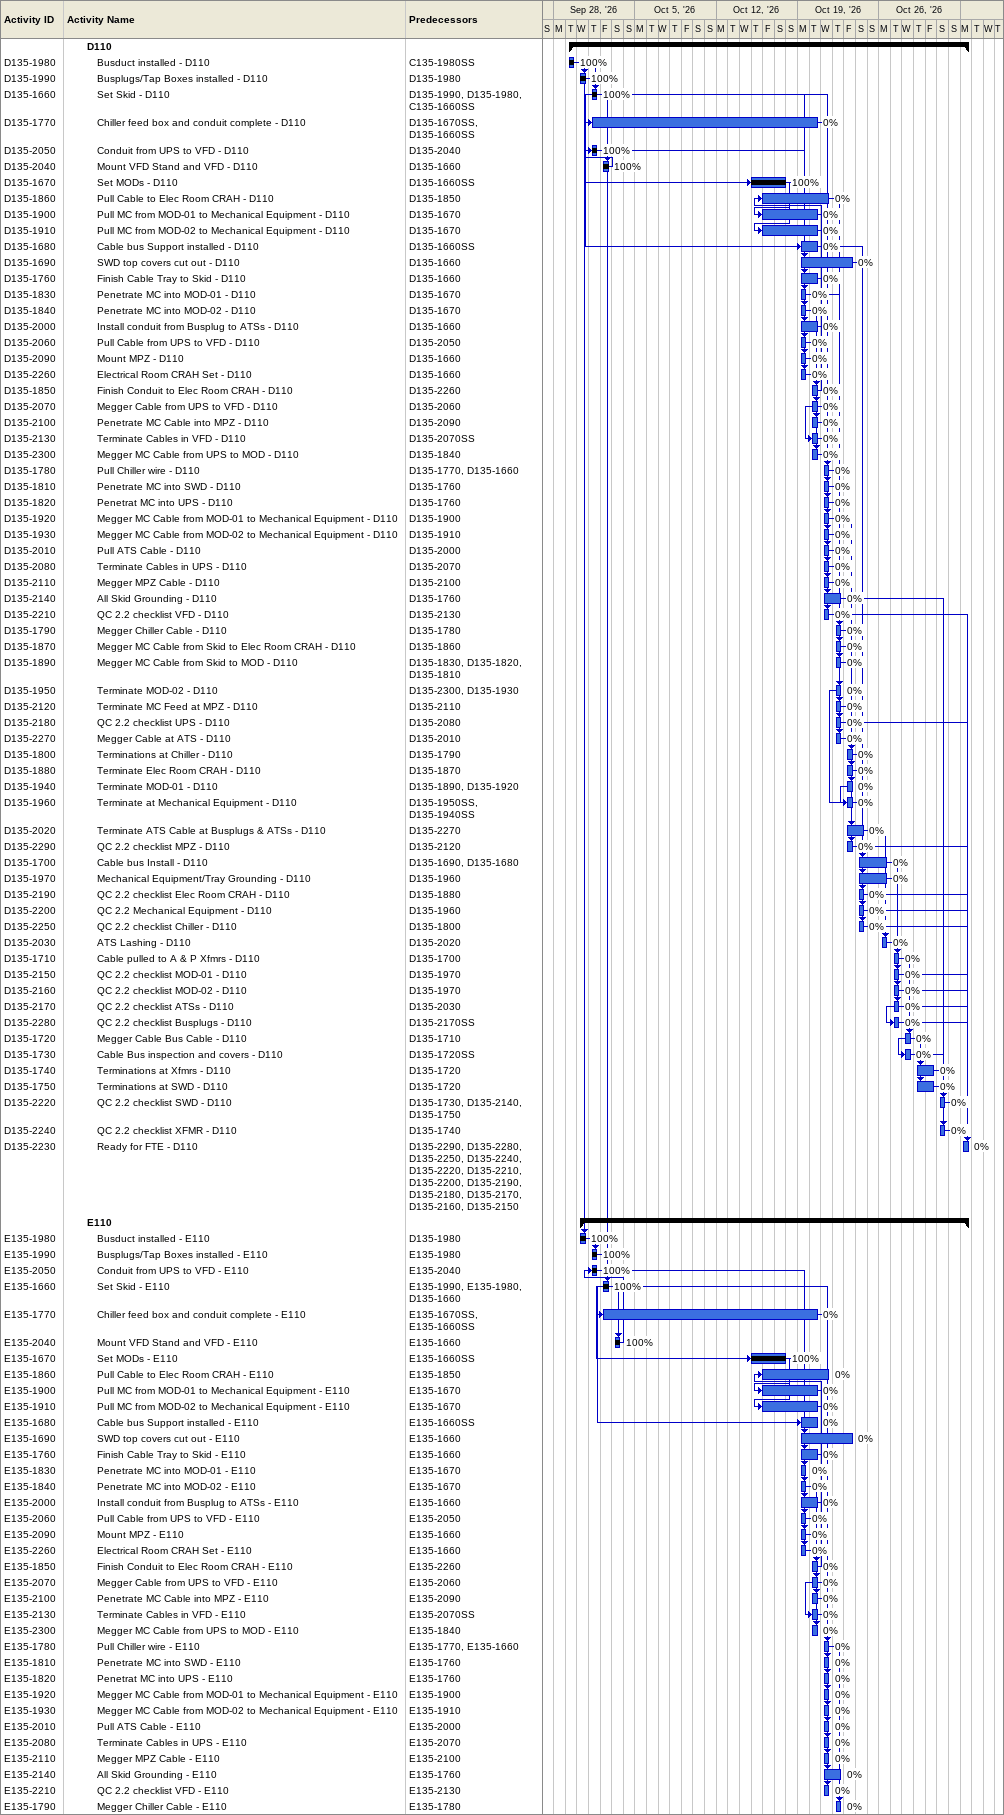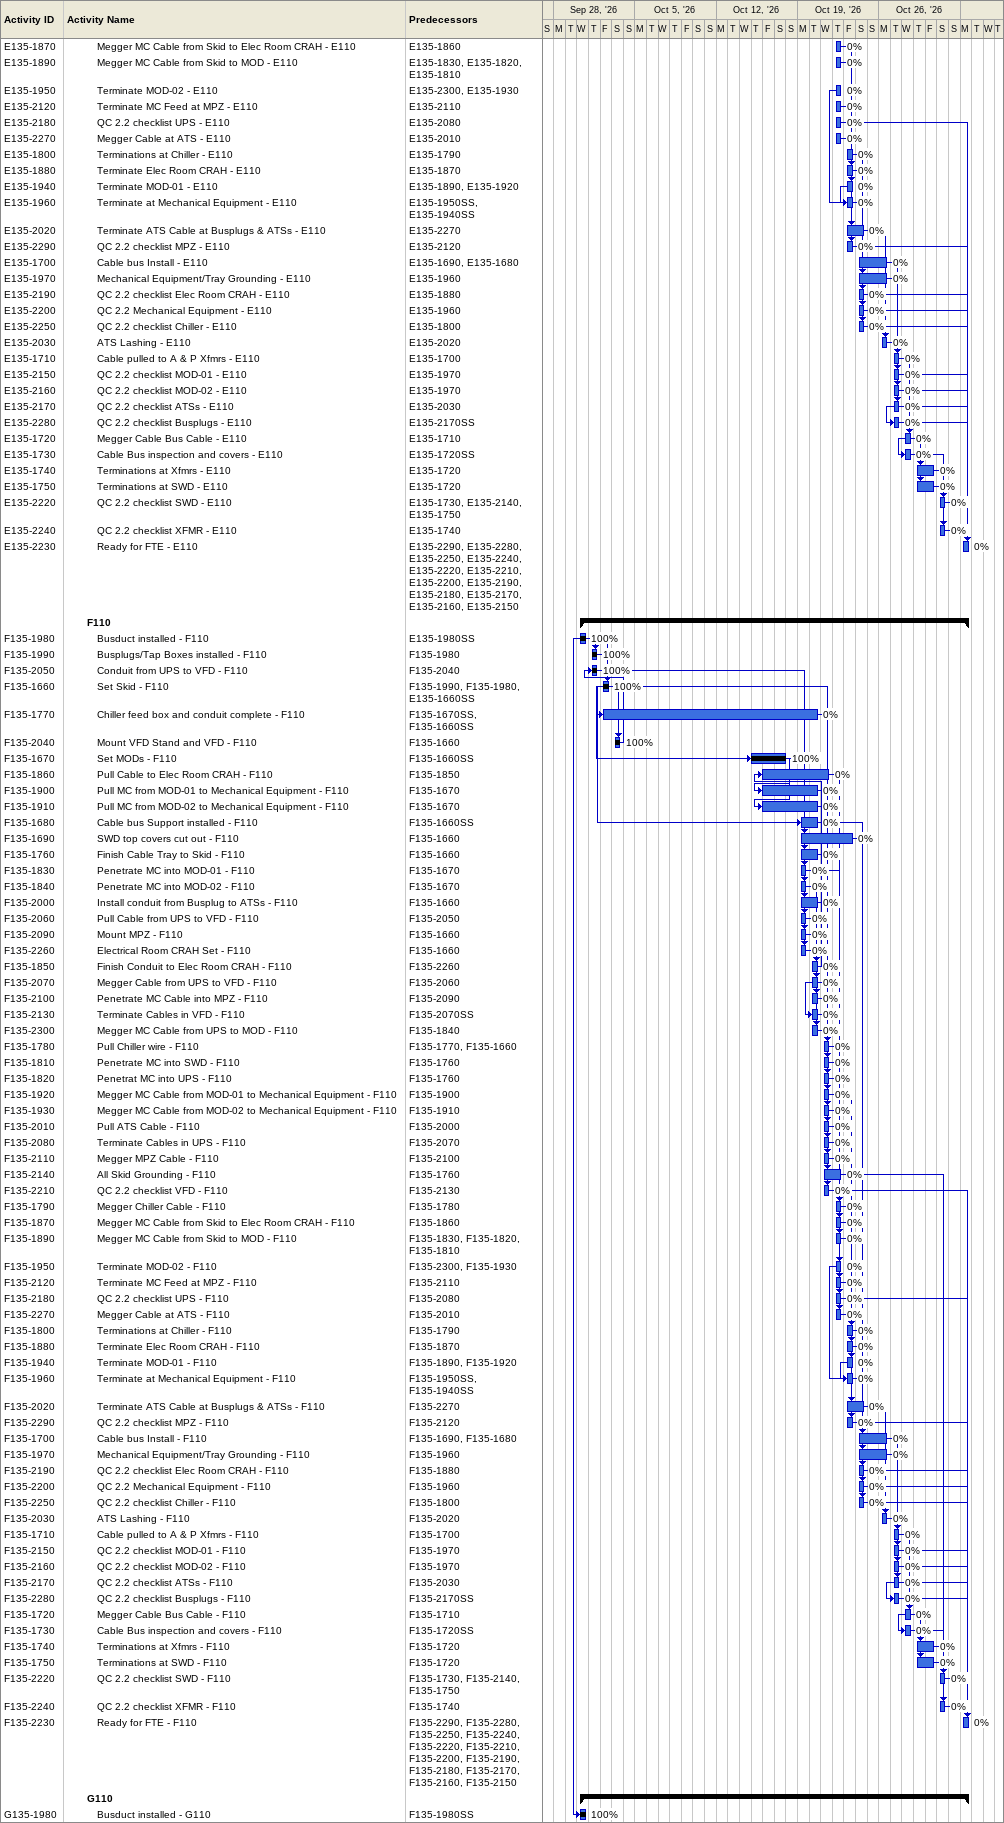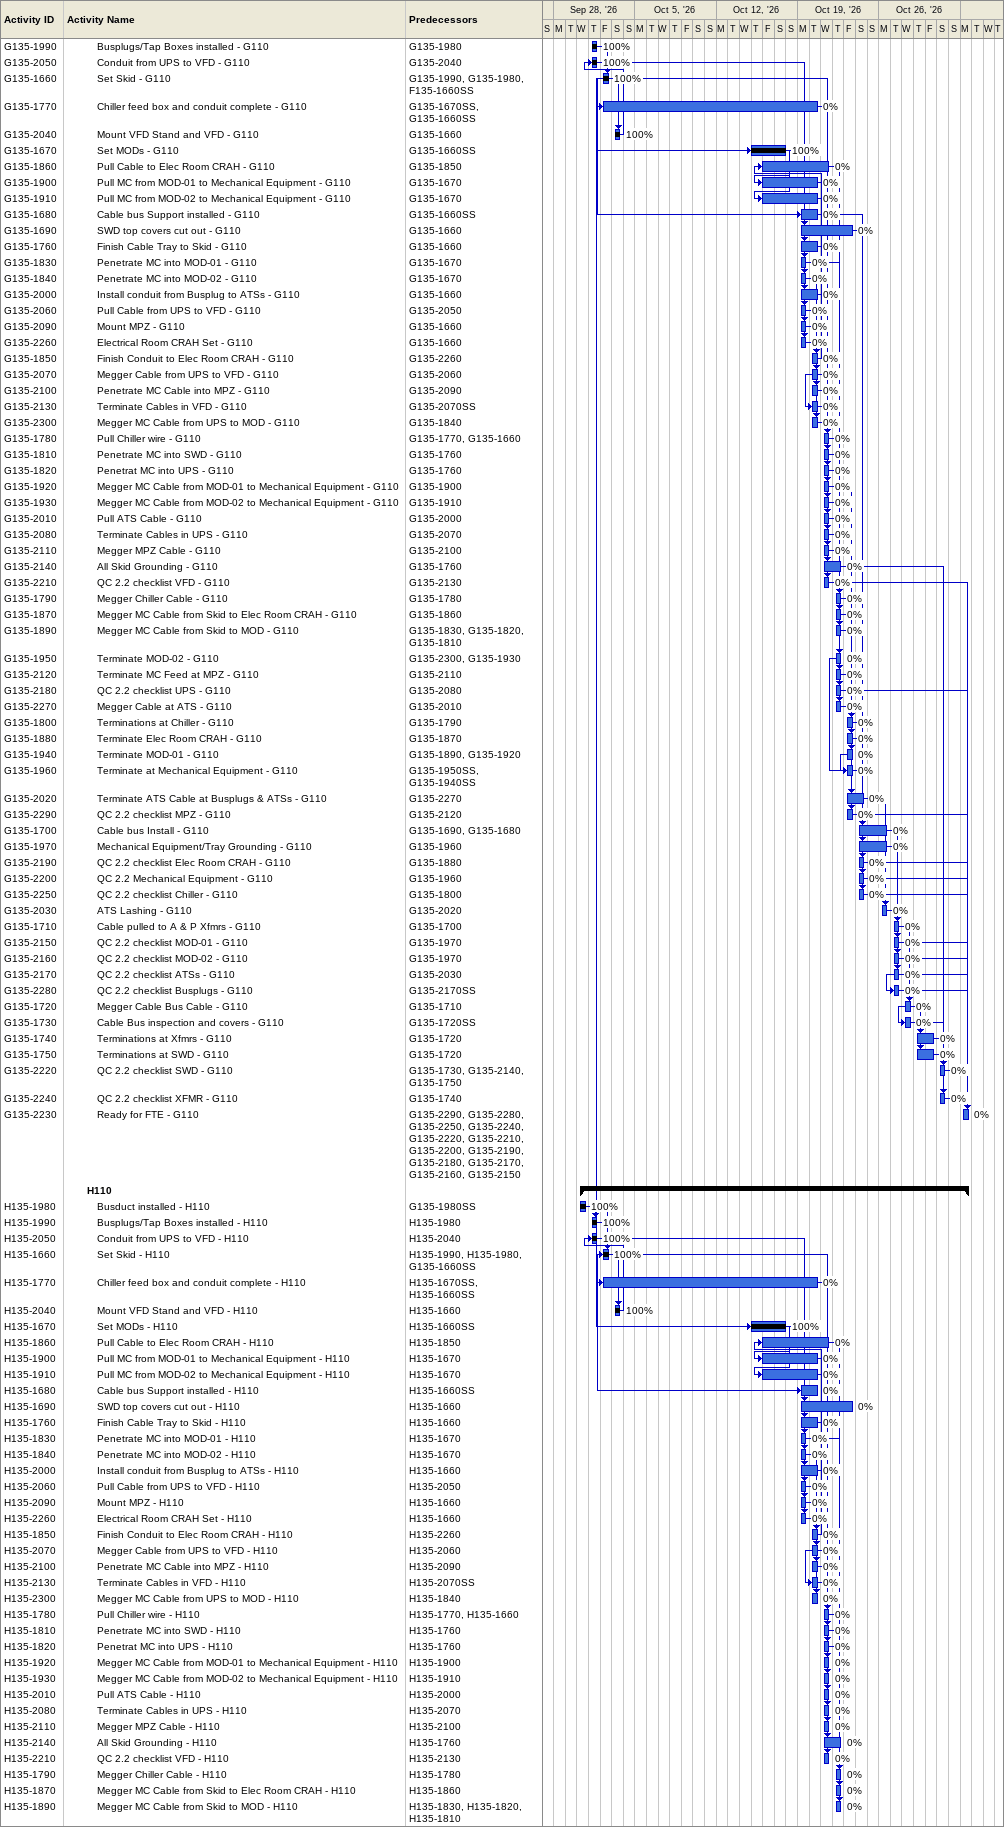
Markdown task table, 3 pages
| ID | Level | Task | Start | Finish | Predecessors | % complete |
|---|---|---|---|---|---|---|
|  | 3 | **D110** | 2026-09-29 | 2026-11-02 |  |  |
| D135-1980 | 4 | Busduct installed - D110 | 2026-09-29 | 2026-09-29 | C135-1980SS | 100 |
| D135-1990 | 4 | Busplugs/Tap Boxes installed - D110 | 2026-09-30 | 2026-09-30 | D135-1980 | 100 |
| D135-1660 | 4 | Set Skid - D110 | 2026-10-01 | 2026-10-01 | D135-1990, D135-1980, C135-1660SS | 100 |
| D135-1770 | 4 | Chiller feed box and conduit complete - D110 | 2026-10-01 | 2026-10-20 | D135-1670SS, D135-1660SS | 0 |
| D135-2050 | 4 | Conduit from UPS to VFD - D110 | 2026-10-01 | 2026-10-01 | D135-2040 | 100 |
| D135-2040 | 4 | Mount VFD Stand and VFD - D110 | 2026-10-02 | 2026-10-02 | D135-1660 | 100 |
| D135-1670 | 4 | Set MODs - D110 | 2026-10-15 | 2026-10-18 | D135-1660SS | 100 |
| D135-1860 | 4 | Pull Cable to Elec Room CRAH - D110 | 2026-10-16 | 2026-10-21 | D135-1850 | 0 |
| D135-1900 | 4 | Pull MC from MOD-01 to Mechanical Equipment - D110 | 2026-10-16 | 2026-10-20 | D135-1670 | 0 |
| D135-1910 | 4 | Pull MC from MOD-02 to Mechanical Equipment - D110 | 2026-10-16 | 2026-10-20 | D135-1670 | 0 |
| D135-1680 | 4 | Cable bus Support installed - D110 | 2026-10-19 | 2026-10-20 | D135-1660SS | 0 |
| D135-1690 | 4 | SWD top covers cut out - D110 | 2026-10-19 | 2026-10-23 | D135-1660 | 0 |
| D135-1760 | 4 | Finish Cable Tray to Skid - D110 | 2026-10-19 | 2026-10-20 | D135-1660 | 0 |
| D135-1830 | 4 | Penetrate MC into MOD-01 - D110 | 2026-10-19 | 2026-10-19 | D135-1670 | 0 |
| D135-1840 | 4 | Penetrate MC into MOD-02 - D110 | 2026-10-19 | 2026-10-19 | D135-1670 | 0 |
| D135-2000 | 4 | Install conduit from Busplug to ATSs - D110 | 2026-10-19 | 2026-10-20 | D135-1660 | 0 |
| D135-2060 | 4 | Pull Cable from UPS to VFD - D110 | 2026-10-19 | 2026-10-19 | D135-2050 | 0 |
| D135-2090 | 4 | Mount MPZ - D110 | 2026-10-19 | 2026-10-19 | D135-1660 | 0 |
| D135-2260 | 4 | Electrical Room CRAH Set - D110 | 2026-10-19 | 2026-10-19 | D135-1660 | 0 |
| D135-1850 | 4 | Finish Conduit to Elec Room CRAH - D110 | 2026-10-20 | 2026-10-20 | D135-2260 | 0 |
| D135-2070 | 4 | Megger Cable from UPS to VFD - D110 | 2026-10-20 | 2026-10-20 | D135-2060 | 0 |
| D135-2100 | 4 | Penetrate MC Cable into MPZ - D110 | 2026-10-20 | 2026-10-20 | D135-2090 | 0 |
| D135-2130 | 4 | Terminate Cables in VFD - D110 | 2026-10-20 | 2026-10-20 | D135-2070SS | 0 |
| D135-2300 | 4 | Megger MC Cable from UPS to MOD - D110 | 2026-10-20 | 2026-10-20 | D135-1840 | 0 |
| D135-1780 | 4 | Pull Chiller wire - D110 | 2026-10-21 | 2026-10-21 | D135-1770, D135-1660 | 0 |
| D135-1810 | 4 | Penetrate MC into SWD - D110 | 2026-10-21 | 2026-10-21 | D135-1760 | 0 |
| D135-1820 | 4 | Penetrat MC into UPS - D110 | 2026-10-21 | 2026-10-21 | D135-1760 | 0 |
| D135-1920 | 4 | Megger MC Cable from MOD-01 to Mechanical Equipment - D110 | 2026-10-21 | 2026-10-21 | D135-1900 | 0 |
| D135-1930 | 4 | Megger MC Cable from MOD-02 to Mechanical Equipment - D110 | 2026-10-21 | 2026-10-21 | D135-1910 | 0 |
| D135-2010 | 4 | Pull ATS Cable - D110 | 2026-10-21 | 2026-10-21 | D135-2000 | 0 |
| D135-2080 | 4 | Terminate Cables in UPS - D110 | 2026-10-21 | 2026-10-21 | D135-2070 | 0 |
| D135-2110 | 4 | Megger MPZ Cable - D110 | 2026-10-21 | 2026-10-21 | D135-2100 | 0 |
| D135-2140 | 4 | All Skid Grounding - D110 | 2026-10-21 | 2026-10-22 | D135-1760 | 0 |
| D135-2210 | 4 | QC 2.2 checklist VFD - D110 | 2026-10-21 | 2026-10-21 | D135-2130 | 0 |
| D135-1790 | 4 | Megger Chiller Cable - D110 | 2026-10-22 | 2026-10-22 | D135-1780 | 0 |
| D135-1870 | 4 | Megger MC Cable from Skid to Elec Room CRAH - D110 | 2026-10-22 | 2026-10-22 | D135-1860 | 0 |
| D135-1890 | 4 | Megger MC Cable from Skid to MOD - D110 | 2026-10-22 | 2026-10-22 | D135-1830, D135-1820, D135-1810 | 0 |
| D135-1950 | 4 | Terminate MOD-02 - D110 | 2026-10-22 | 2026-10-22 | D135-2300, D135-1930 | 0 |
| D135-2120 | 4 | Terminate MC Feed at MPZ - D110 | 2026-10-22 | 2026-10-22 | D135-2110 | 0 |
| D135-2180 | 4 | QC 2.2 checklist UPS - D110 | 2026-10-22 | 2026-10-22 | D135-2080 | 0 |
| D135-2270 | 4 | Megger Cable at ATS - D110 | 2026-10-22 | 2026-10-22 | D135-2010 | 0 |
| D135-1800 | 4 | Terminations at Chiller - D110 | 2026-10-23 | 2026-10-23 | D135-1790 | 0 |
| D135-1880 | 4 | Terminate Elec Room CRAH - D110 | 2026-10-23 | 2026-10-23 | D135-1870 | 0 |
| D135-1940 | 4 | Terminate MOD-01 - D110 | 2026-10-23 | 2026-10-23 | D135-1890, D135-1920 | 0 |
| D135-1960 | 4 | Terminate at Mechanical Equipment - D110 | 2026-10-23 | 2026-10-23 | D135-1950SS, D135-1940SS | 0 |
| D135-2020 | 4 | Terminate ATS Cable at Busplugs & ATSs - D110 | 2026-10-23 | 2026-10-24 | D135-2270 | 0 |
| D135-2290 | 4 | QC 2.2 checklist MPZ - D110 | 2026-10-23 | 2026-10-23 | D135-2120 | 0 |
| D135-1700 | 4 | Cable bus Install - D110 | 2026-10-24 | 2026-10-26 | D135-1690, D135-1680 | 0 |
| D135-1970 | 4 | Mechanical Equipment/Tray Grounding - D110 | 2026-10-24 | 2026-10-26 | D135-1960 | 0 |
| D135-2190 | 4 | QC 2.2 checklist Elec Room CRAH - D110 | 2026-10-24 | 2026-10-24 | D135-1880 | 0 |
| D135-2200 | 4 | QC 2.2 Mechanical Equipment - D110 | 2026-10-24 | 2026-10-24 | D135-1960 | 0 |
| D135-2250 | 4 | QC 2.2 checklist Chiller - D110 | 2026-10-24 | 2026-10-24 | D135-1800 | 0 |
| D135-2030 | 4 | ATS Lashing - D110 | 2026-10-26 | 2026-10-26 | D135-2020 | 0 |
| D135-1710 | 4 | Cable pulled to A & P Xfmrs - D110 | 2026-10-27 | 2026-10-27 | D135-1700 | 0 |
| D135-2150 | 4 | QC 2.2 checklist MOD-01 - D110 | 2026-10-27 | 2026-10-27 | D135-1970 | 0 |
| D135-2160 | 4 | QC 2.2 checklist MOD-02 - D110 | 2026-10-27 | 2026-10-27 | D135-1970 | 0 |
| D135-2170 | 4 | QC 2.2 checklist ATSs - D110 | 2026-10-27 | 2026-10-27 | D135-2030 | 0 |
| D135-2280 | 4 | QC 2.2 checklist Busplugs - D110 | 2026-10-27 | 2026-10-27 | D135-2170SS | 0 |
| D135-1720 | 4 | Megger Cable Bus Cable - D110 | 2026-10-28 | 2026-10-28 | D135-1710 | 0 |
| D135-1730 | 4 | Cable Bus inspection and covers - D110 | 2026-10-28 | 2026-10-28 | D135-1720SS | 0 |
| D135-1740 | 4 | Terminations at Xfmrs - D110 | 2026-10-29 | 2026-10-30 | D135-1720 | 0 |
| D135-1750 | 4 | Terminations at SWD - D110 | 2026-10-29 | 2026-10-30 | D135-1720 | 0 |
| D135-2220 | 4 | QC 2.2 checklist SWD - D110 | 2026-10-31 | 2026-10-31 | D135-1730, D135-2140, D135-1750 | 0 |
| D135-2240 | 4 | QC 2.2 checklist XFMR - D110 | 2026-10-31 | 2026-10-31 | D135-1740 | 0 |
| D135-2230 | 4 | Ready for FTE - D110 | 2026-11-02 | 2026-11-02 | D135-2290, D135-2280, D135-2250, D135-2240, D135-2220, D135-2210, D135-2200, D135-2190, D135-2180, D135-2170, D135-2160, D135-2150 | 0 |
|  | 3 | **E110** | 2026-09-30 | 2026-11-02 |  |  |
| E135-1980 | 4 | Busduct installed - E110 | 2026-09-30 | 2026-09-30 | D135-1980 | 100 |
| E135-1990 | 4 | Busplugs/Tap Boxes installed - E110 | 2026-10-01 | 2026-10-01 | E135-1980 | 100 |
| E135-2050 | 4 | Conduit from UPS to VFD - E110 | 2026-10-01 | 2026-10-01 | E135-2040 | 100 |
| E135-1660 | 4 | Set Skid - E110 | 2026-10-02 | 2026-10-02 | E135-1990, E135-1980, D135-1660 | 100 |
| E135-1770 | 4 | Chiller feed box and conduit complete - E110 | 2026-10-02 | 2026-10-20 | E135-1670SS, E135-1660SS | 0 |
| E135-2040 | 4 | Mount VFD Stand and VFD - E110 | 2026-10-03 | 2026-10-03 | E135-1660 | 100 |
| E135-1670 | 4 | Set MODs - E110 | 2026-10-15 | 2026-10-18 | E135-1660SS | 100 |
| E135-1860 | 4 | Pull Cable to Elec Room CRAH - E110 | 2026-10-16 | 2026-10-21 | E135-1850 | 0 |
| E135-1900 | 4 | Pull MC from MOD-01 to Mechanical Equipment - E110 | 2026-10-16 | 2026-10-20 | E135-1670 | 0 |
| E135-1910 | 4 | Pull MC from MOD-02 to Mechanical Equipment - E110 | 2026-10-16 | 2026-10-20 | E135-1670 | 0 |
| E135-1680 | 4 | Cable bus Support installed - E110 | 2026-10-19 | 2026-10-20 | E135-1660SS | 0 |
| E135-1690 | 4 | SWD top covers cut out - E110 | 2026-10-19 | 2026-10-23 | E135-1660 | 0 |
| E135-1760 | 4 | Finish Cable Tray to Skid - E110 | 2026-10-19 | 2026-10-20 | E135-1660 | 0 |
| E135-1830 | 4 | Penetrate MC into MOD-01 - E110 | 2026-10-19 | 2026-10-19 | E135-1670 | 0 |
| E135-1840 | 4 | Penetrate MC into MOD-02 - E110 | 2026-10-19 | 2026-10-19 | E135-1670 | 0 |
| E135-2000 | 4 | Install conduit from Busplug to ATSs - E110 | 2026-10-19 | 2026-10-20 | E135-1660 | 0 |
| E135-2060 | 4 | Pull Cable from UPS to VFD - E110 | 2026-10-19 | 2026-10-19 | E135-2050 | 0 |
| E135-2090 | 4 | Mount MPZ - E110 | 2026-10-19 | 2026-10-19 | E135-1660 | 0 |
| E135-2260 | 4 | Electrical Room CRAH Set - E110 | 2026-10-19 | 2026-10-19 | E135-1660 | 0 |
| E135-1850 | 4 | Finish Conduit to Elec Room CRAH - E110 | 2026-10-20 | 2026-10-20 | E135-2260 | 0 |
| E135-2070 | 4 | Megger Cable from UPS to VFD - E110 | 2026-10-20 | 2026-10-20 | E135-2060 | 0 |
| E135-2100 | 4 | Penetrate MC Cable into MPZ - E110 | 2026-10-20 | 2026-10-20 | E135-2090 | 0 |
| E135-2130 | 4 | Terminate Cables in VFD - E110 | 2026-10-20 | 2026-10-20 | E135-2070SS | 0 |
| E135-2300 | 4 | Megger MC Cable from UPS to MOD - E110 | 2026-10-20 | 2026-10-20 | E135-1840 | 0 |
| E135-1780 | 4 | Pull Chiller wire - E110 | 2026-10-21 | 2026-10-21 | E135-1770, E135-1660 | 0 |
| E135-1810 | 4 | Penetrate MC into SWD - E110 | 2026-10-21 | 2026-10-21 | E135-1760 | 0 |
| E135-1820 | 4 | Penetrat MC into UPS - E110 | 2026-10-21 | 2026-10-21 | E135-1760 | 0 |
| E135-1920 | 4 | Megger MC Cable from MOD-01 to Mechanical Equipment - E110 | 2026-10-21 | 2026-10-21 | E135-1900 | 0 |
| E135-1930 | 4 | Megger MC Cable from MOD-02 to Mechanical Equipment - E110 | 2026-10-21 | 2026-10-21 | E135-1910 | 0 |
| E135-2010 | 4 | Pull ATS Cable - E110 | 2026-10-21 | 2026-10-21 | E135-2000 | 0 |
| E135-2080 | 4 | Terminate Cables in UPS - E110 | 2026-10-21 | 2026-10-21 | E135-2070 | 0 |
| E135-2110 | 4 | Megger MPZ Cable - E110 | 2026-10-21 | 2026-10-21 | E135-2100 | 0 |
| E135-2140 | 4 | All Skid Grounding - E110 | 2026-10-21 | 2026-10-22 | E135-1760 | 0 |
| E135-2210 | 4 | QC 2.2 checklist VFD - E110 | 2026-10-21 | 2026-10-21 | E135-2130 | 0 |
| E135-1790 | 4 | Megger Chiller Cable - E110 | 2026-10-22 | 2026-10-22 | E135-1780 | 0 |
| E135-1870 | 4 | Megger MC Cable from Skid to Elec Room CRAH - E110 | 2026-10-22 | 2026-10-22 | E135-1860 | 0 |
| E135-1890 | 4 | Megger MC Cable from Skid to MOD - E110 | 2026-10-22 | 2026-10-22 | E135-1830, E135-1820, E135-1810 | 0 |
| E135-1950 | 4 | Terminate MOD-02 - E110 | 2026-10-22 | 2026-10-22 | E135-2300, E135-1930 | 0 |
| E135-2120 | 4 | Terminate MC Feed at MPZ - E110 | 2026-10-22 | 2026-10-22 | E135-2110 | 0 |
| E135-2180 | 4 | QC 2.2 checklist UPS - E110 | 2026-10-22 | 2026-10-22 | E135-2080 | 0 |
| E135-2270 | 4 | Megger Cable at ATS - E110 | 2026-10-22 | 2026-10-22 | E135-2010 | 0 |
| E135-1800 | 4 | Terminations at Chiller - E110 | 2026-10-23 | 2026-10-23 | E135-1790 | 0 |
| E135-1880 | 4 | Terminate Elec Room CRAH - E110 | 2026-10-23 | 2026-10-23 | E135-1870 | 0 |
| E135-1940 | 4 | Terminate MOD-01 - E110 | 2026-10-23 | 2026-10-23 | E135-1890, E135-1920 | 0 |
| E135-1960 | 4 | Terminate at Mechanical Equipment - E110 | 2026-10-23 | 2026-10-23 | E135-1950SS, E135-1940SS | 0 |
| E135-2020 | 4 | Terminate ATS Cable at Busplugs & ATSs - E110 | 2026-10-23 | 2026-10-24 | E135-2270 | 0 |
| E135-2290 | 4 | QC 2.2 checklist MPZ - E110 | 2026-10-23 | 2026-10-23 | E135-2120 | 0 |
| E135-1700 | 4 | Cable bus Install - E110 | 2026-10-24 | 2026-10-26 | E135-1690, E135-1680 | 0 |
| E135-1970 | 4 | Mechanical Equipment/Tray Grounding - E110 | 2026-10-24 | 2026-10-26 | E135-1960 | 0 |
| E135-2190 | 4 | QC 2.2 checklist Elec Room CRAH - E110 | 2026-10-24 | 2026-10-24 | E135-1880 | 0 |
| E135-2200 | 4 | QC 2.2 Mechanical Equipment - E110 | 2026-10-24 | 2026-10-24 | E135-1960 | 0 |
| E135-2250 | 4 | QC 2.2 checklist Chiller - E110 | 2026-10-24 | 2026-10-24 | E135-1800 | 0 |
| E135-2030 | 4 | ATS Lashing - E110 | 2026-10-26 | 2026-10-26 | E135-2020 | 0 |
| E135-1710 | 4 | Cable pulled to A & P Xfmrs - E110 | 2026-10-27 | 2026-10-27 | E135-1700 | 0 |
| E135-2150 | 4 | QC 2.2 checklist MOD-01 - E110 | 2026-10-27 | 2026-10-27 | E135-1970 | 0 |
| E135-2160 | 4 | QC 2.2 checklist MOD-02 - E110 | 2026-10-27 | 2026-10-27 | E135-1970 | 0 |
| E135-2170 | 4 | QC 2.2 checklist ATSs - E110 | 2026-10-27 | 2026-10-27 | E135-2030 | 0 |
| E135-2280 | 4 | QC 2.2 checklist Busplugs - E110 | 2026-10-27 | 2026-10-27 | E135-2170SS | 0 |
| E135-1720 | 4 | Megger Cable Bus Cable - E110 | 2026-10-28 | 2026-10-28 | E135-1710 | 0 |
| E135-1730 | 4 | Cable Bus inspection and covers - E110 | 2026-10-28 | 2026-10-28 | E135-1720SS | 0 |
| E135-1740 | 4 | Terminations at Xfmrs - E110 | 2026-10-29 | 2026-10-30 | E135-1720 | 0 |
| E135-1750 | 4 | Terminations at SWD - E110 | 2026-10-29 | 2026-10-30 | E135-1720 | 0 |
| E135-2220 | 4 | QC 2.2 checklist SWD - E110 | 2026-10-31 | 2026-10-31 | E135-1730, E135-2140, E135-1750 | 0 |
| E135-2240 | 4 | QC 2.2 checklist XFMR - E110 | 2026-10-31 | 2026-10-31 | E135-1740 | 0 |
| E135-2230 | 4 | Ready for FTE - E110 | 2026-11-02 | 2026-11-02 | E135-2290, E135-2280, E135-2250, E135-2240, E135-2220, E135-2210, E135-2200, E135-2190, E135-2180, E135-2170, E135-2160, E135-2150 | 0 |
|  | 3 | **F110** | 2026-09-30 | 2026-11-02 |  |  |
| F135-1980 | 4 | Busduct installed - F110 | 2026-09-30 | 2026-09-30 | E135-1980SS | 100 |
| F135-1990 | 4 | Busplugs/Tap Boxes installed - F110 | 2026-10-01 | 2026-10-01 | F135-1980 | 100 |
| F135-2050 | 4 | Conduit from UPS to VFD - F110 | 2026-10-01 | 2026-10-01 | F135-2040 | 100 |
| F135-1660 | 4 | Set Skid - F110 | 2026-10-02 | 2026-10-02 | F135-1990, F135-1980, E135-1660SS | 100 |
| F135-1770 | 4 | Chiller feed box and conduit complete - F110 | 2026-10-02 | 2026-10-20 | F135-1670SS, F135-1660SS | 0 |
| F135-2040 | 4 | Mount VFD Stand and VFD - F110 | 2026-10-03 | 2026-10-03 | F135-1660 | 100 |
| F135-1670 | 4 | Set MODs - F110 | 2026-10-15 | 2026-10-18 | F135-1660SS | 100 |
| F135-1860 | 4 | Pull Cable to Elec Room CRAH - F110 | 2026-10-16 | 2026-10-21 | F135-1850 | 0 |
| F135-1900 | 4 | Pull MC from MOD-01 to Mechanical Equipment - F110 | 2026-10-16 | 2026-10-20 | F135-1670 | 0 |
| F135-1910 | 4 | Pull MC from MOD-02 to Mechanical Equipment - F110 | 2026-10-16 | 2026-10-20 | F135-1670 | 0 |
| F135-1680 | 4 | Cable bus Support installed - F110 | 2026-10-19 | 2026-10-20 | F135-1660SS | 0 |
| F135-1690 | 4 | SWD top covers cut out - F110 | 2026-10-19 | 2026-10-23 | F135-1660 | 0 |
| F135-1760 | 4 | Finish Cable Tray to Skid - F110 | 2026-10-19 | 2026-10-20 | F135-1660 | 0 |
| F135-1830 | 4 | Penetrate MC into MOD-01 - F110 | 2026-10-19 | 2026-10-19 | F135-1670 | 0 |
| F135-1840 | 4 | Penetrate MC into MOD-02 - F110 | 2026-10-19 | 2026-10-19 | F135-1670 | 0 |
| F135-2000 | 4 | Install conduit from Busplug to ATSs - F110 | 2026-10-19 | 2026-10-20 | F135-1660 | 0 |
| F135-2060 | 4 | Pull Cable from UPS to VFD - F110 | 2026-10-19 | 2026-10-19 | F135-2050 | 0 |
| F135-2090 | 4 | Mount MPZ - F110 | 2026-10-19 | 2026-10-19 | F135-1660 | 0 |
| F135-2260 | 4 | Electrical Room CRAH Set - F110 | 2026-10-19 | 2026-10-19 | F135-1660 | 0 |
| F135-1850 | 4 | Finish Conduit to Elec Room CRAH - F110 | 2026-10-20 | 2026-10-20 | F135-2260 | 0 |
| F135-2070 | 4 | Megger Cable from UPS to VFD - F110 | 2026-10-20 | 2026-10-20 | F135-2060 | 0 |
| F135-2100 | 4 | Penetrate MC Cable into MPZ - F110 | 2026-10-20 | 2026-10-20 | F135-2090 | 0 |
| F135-2130 | 4 | Terminate Cables in VFD - F110 | 2026-10-20 | 2026-10-20 | F135-2070SS | 0 |
| F135-2300 | 4 | Megger MC Cable from UPS to MOD - F110 | 2026-10-20 | 2026-10-20 | F135-1840 | 0 |
| F135-1780 | 4 | Pull Chiller wire - F110 | 2026-10-21 | 2026-10-21 | F135-1770, F135-1660 | 0 |
| F135-1810 | 4 | Penetrate MC into SWD - F110 | 2026-10-21 | 2026-10-21 | F135-1760 | 0 |
| F135-1820 | 4 | Penetrat MC into UPS - F110 | 2026-10-21 | 2026-10-21 | F135-1760 | 0 |
| F135-1920 | 4 | Megger MC Cable from MOD-01 to Mechanical Equipment - F110 | 2026-10-21 | 2026-10-21 | F135-1900 | 0 |
| F135-1930 | 4 | Megger MC Cable from MOD-02 to Mechanical Equipment - F110 | 2026-10-21 | 2026-10-21 | F135-1910 | 0 |
| F135-2010 | 4 | Pull ATS Cable - F110 | 2026-10-21 | 2026-10-21 | F135-2000 | 0 |
| F135-2080 | 4 | Terminate Cables in UPS - F110 | 2026-10-21 | 2026-10-21 | F135-2070 | 0 |
| F135-2110 | 4 | Megger MPZ Cable - F110 | 2026-10-21 | 2026-10-21 | F135-2100 | 0 |
| F135-2140 | 4 | All Skid Grounding - F110 | 2026-10-21 | 2026-10-22 | F135-1760 | 0 |
| F135-2210 | 4 | QC 2.2 checklist VFD - F110 | 2026-10-21 | 2026-10-21 | F135-2130 | 0 |
| F135-1790 | 4 | Megger Chiller Cable - F110 | 2026-10-22 | 2026-10-22 | F135-1780 | 0 |
| F135-1870 | 4 | Megger MC Cable from Skid to Elec Room CRAH - F110 | 2026-10-22 | 2026-10-22 | F135-1860 | 0 |
| F135-1890 | 4 | Megger MC Cable from Skid to MOD - F110 | 2026-10-22 | 2026-10-22 | F135-1830, F135-1820, F135-1810 | 0 |
| F135-1950 | 4 | Terminate MOD-02 - F110 | 2026-10-22 | 2026-10-22 | F135-2300, F135-1930 | 0 |
| F135-2120 | 4 | Terminate MC Feed at MPZ - F110 | 2026-10-22 | 2026-10-22 | F135-2110 | 0 |
| F135-2180 | 4 | QC 2.2 checklist UPS - F110 | 2026-10-22 | 2026-10-22 | F135-2080 | 0 |
| F135-2270 | 4 | Megger Cable at ATS - F110 | 2026-10-22 | 2026-10-22 | F135-2010 | 0 |
| F135-1800 | 4 | Terminations at Chiller - F110 | 2026-10-23 | 2026-10-23 | F135-1790 | 0 |
| F135-1880 | 4 | Terminate Elec Room CRAH - F110 | 2026-10-23 | 2026-10-23 | F135-1870 | 0 |
| F135-1940 | 4 | Terminate MOD-01 - F110 | 2026-10-23 | 2026-10-23 | F135-1890, F135-1920 | 0 |
| F135-1960 | 4 | Terminate at Mechanical Equipment - F110 | 2026-10-23 | 2026-10-23 | F135-1950SS, F135-1940SS | 0 |
| F135-2020 | 4 | Terminate ATS Cable at Busplugs & ATSs - F110 | 2026-10-23 | 2026-10-24 | F135-2270 | 0 |
| F135-2290 | 4 | QC 2.2 checklist MPZ - F110 | 2026-10-23 | 2026-10-23 | F135-2120 | 0 |
| F135-1700 | 4 | Cable bus Install - F110 | 2026-10-24 | 2026-10-26 | F135-1690, F135-1680 | 0 |
| F135-1970 | 4 | Mechanical Equipment/Tray Grounding - F110 | 2026-10-24 | 2026-10-26 | F135-1960 | 0 |
| F135-2190 | 4 | QC 2.2 checklist Elec Room CRAH - F110 | 2026-10-24 | 2026-10-24 | F135-1880 | 0 |
| F135-2200 | 4 | QC 2.2 Mechanical Equipment - F110 | 2026-10-24 | 2026-10-24 | F135-1960 | 0 |
| F135-2250 | 4 | QC 2.2 checklist Chiller - F110 | 2026-10-24 | 2026-10-24 | F135-1800 | 0 |
| F135-2030 | 4 | ATS Lashing - F110 | 2026-10-26 | 2026-10-26 | F135-2020 | 0 |
| F135-1710 | 4 | Cable pulled to A & P Xfmrs - F110 | 2026-10-27 | 2026-10-27 | F135-1700 | 0 |
| F135-2150 | 4 | QC 2.2 checklist MOD-01 - F110 | 2026-10-27 | 2026-10-27 | F135-1970 | 0 |
| F135-2160 | 4 | QC 2.2 checklist MOD-02 - F110 | 2026-10-27 | 2026-10-27 | F135-1970 | 0 |
| F135-2170 | 4 | QC 2.2 checklist ATSs - F110 | 2026-10-27 | 2026-10-27 | F135-2030 | 0 |
| F135-2280 | 4 | QC 2.2 checklist Busplugs - F110 | 2026-10-27 | 2026-10-27 | F135-2170SS | 0 |
| F135-1720 | 4 | Megger Cable Bus Cable - F110 | 2026-10-28 | 2026-10-28 | F135-1710 | 0 |
| F135-1730 | 4 | Cable Bus inspection and covers - F110 | 2026-10-28 | 2026-10-28 | F135-1720SS | 0 |
| F135-1740 | 4 | Terminations at Xfmrs - F110 | 2026-10-29 | 2026-10-30 | F135-1720 | 0 |
| F135-1750 | 4 | Terminations at SWD - F110 | 2026-10-29 | 2026-10-30 | F135-1720 | 0 |
| F135-2220 | 4 | QC 2.2 checklist SWD - F110 | 2026-10-31 | 2026-10-31 | F135-1730, F135-2140, F135-1750 | 0 |
| F135-2240 | 4 | QC 2.2 checklist XFMR - F110 | 2026-10-31 | 2026-10-31 | F135-1740 | 0 |
| F135-2230 | 4 | Ready for FTE - F110 | 2026-11-02 | 2026-11-02 | F135-2290, F135-2280, F135-2250, F135-2240, F135-2220, F135-2210, F135-2200, F135-2190, F135-2180, F135-2170, F135-2160, F135-2150 | 0 |
|  | 3 | **G110** | 2026-09-30 | 2026-11-02 |  |  |
| G135-1980 | 4 | Busduct installed - G110 | 2026-09-30 | 2026-09-30 | F135-1980SS | 100 |
| G135-1990 | 4 | Busplugs/Tap Boxes installed - G110 | 2026-10-01 | 2026-10-01 | G135-1980 | 100 |
| G135-2050 | 4 | Conduit from UPS to VFD - G110 | 2026-10-01 | 2026-10-01 | G135-2040 | 100 |
| G135-1660 | 4 | Set Skid - G110 | 2026-10-02 | 2026-10-02 | G135-1990, G135-1980, F135-1660SS | 100 |
| G135-1770 | 4 | Chiller feed box and conduit complete - G110 | 2026-10-02 | 2026-10-20 | G135-1670SS, G135-1660SS | 0 |
| G135-2040 | 4 | Mount VFD Stand and VFD - G110 | 2026-10-03 | 2026-10-03 | G135-1660 | 100 |
| G135-1670 | 4 | Set MODs - G110 | 2026-10-15 | 2026-10-18 | G135-1660SS | 100 |
| G135-1860 | 4 | Pull Cable to Elec Room CRAH - G110 | 2026-10-16 | 2026-10-21 | G135-1850 | 0 |
| G135-1900 | 4 | Pull MC from MOD-01 to Mechanical Equipment - G110 | 2026-10-16 | 2026-10-20 | G135-1670 | 0 |
| G135-1910 | 4 | Pull MC from MOD-02 to Mechanical Equipment - G110 | 2026-10-16 | 2026-10-20 | G135-1670 | 0 |
| G135-1680 | 4 | Cable bus Support installed - G110 | 2026-10-19 | 2026-10-20 | G135-1660SS | 0 |
| G135-1690 | 4 | SWD top covers cut out - G110 | 2026-10-19 | 2026-10-23 | G135-1660 | 0 |
| G135-1760 | 4 | Finish Cable Tray to Skid - G110 | 2026-10-19 | 2026-10-20 | G135-1660 | 0 |
| G135-1830 | 4 | Penetrate MC into MOD-01 - G110 | 2026-10-19 | 2026-10-19 | G135-1670 | 0 |
| G135-1840 | 4 | Penetrate MC into MOD-02 - G110 | 2026-10-19 | 2026-10-19 | G135-1670 | 0 |
| G135-2000 | 4 | Install conduit from Busplug to ATSs - G110 | 2026-10-19 | 2026-10-20 | G135-1660 | 0 |
| G135-2060 | 4 | Pull Cable from UPS to VFD - G110 | 2026-10-19 | 2026-10-19 | G135-2050 | 0 |
| G135-2090 | 4 | Mount MPZ - G110 | 2026-10-19 | 2026-10-19 | G135-1660 | 0 |
| G135-2260 | 4 | Electrical Room CRAH Set - G110 | 2026-10-19 | 2026-10-19 | G135-1660 | 0 |
| G135-1850 | 4 | Finish Conduit to Elec Room CRAH - G110 | 2026-10-20 | 2026-10-20 | G135-2260 | 0 |
| G135-2070 | 4 | Megger Cable from UPS to VFD - G110 | 2026-10-20 | 2026-10-20 | G135-2060 | 0 |
| G135-2100 | 4 | Penetrate MC Cable into MPZ - G110 | 2026-10-20 | 2026-10-20 | G135-2090 | 0 |
| G135-2130 | 4 | Terminate Cables in VFD - G110 | 2026-10-20 | 2026-10-20 | G135-2070SS | 0 |
| G135-2300 | 4 | Megger MC Cable from UPS to MOD - G110 | 2026-10-20 | 2026-10-20 | G135-1840 | 0 |
| G135-1780 | 4 | Pull Chiller wire - G110 | 2026-10-21 | 2026-10-21 | G135-1770, G135-1660 | 0 |
| G135-1810 | 4 | Penetrate MC into SWD - G110 | 2026-10-21 | 2026-10-21 | G135-1760 | 0 |
| G135-1820 | 4 | Penetrat MC into UPS - G110 | 2026-10-21 | 2026-10-21 | G135-1760 | 0 |
| G135-1920 | 4 | Megger MC Cable from MOD-01 to Mechanical Equipment - G110 | 2026-10-21 | 2026-10-21 | G135-1900 | 0 |
| G135-1930 | 4 | Megger MC Cable from MOD-02 to Mechanical Equipment - G110 | 2026-10-21 | 2026-10-21 | G135-1910 | 0 |
| G135-2010 | 4 | Pull ATS Cable - G110 | 2026-10-21 | 2026-10-21 | G135-2000 | 0 |
| G135-2080 | 4 | Terminate Cables in UPS - G110 | 2026-10-21 | 2026-10-21 | G135-2070 | 0 |
| G135-2110 | 4 | Megger MPZ Cable - G110 | 2026-10-21 | 2026-10-21 | G135-2100 | 0 |
| G135-2140 | 4 | All Skid Grounding - G110 | 2026-10-21 | 2026-10-22 | G135-1760 | 0 |
| G135-2210 | 4 | QC 2.2 checklist VFD - G110 | 2026-10-21 | 2026-10-21 | G135-2130 | 0 |
| G135-1790 | 4 | Megger Chiller Cable - G110 | 2026-10-22 | 2026-10-22 | G135-1780 | 0 |
| G135-1870 | 4 | Megger MC Cable from Skid to Elec Room CRAH - G110 | 2026-10-22 | 2026-10-22 | G135-1860 | 0 |
| G135-1890 | 4 | Megger MC Cable from Skid to MOD - G110 | 2026-10-22 | 2026-10-22 | G135-1830, G135-1820, G135-1810 | 0 |
| G135-1950 | 4 | Terminate MOD-02 - G110 | 2026-10-22 | 2026-10-22 | G135-2300, G135-1930 | 0 |
| G135-2120 | 4 | Terminate MC Feed at MPZ - G110 | 2026-10-22 | 2026-10-22 | G135-2110 | 0 |
| G135-2180 | 4 | QC 2.2 checklist UPS - G110 | 2026-10-22 | 2026-10-22 | G135-2080 | 0 |
| G135-2270 | 4 | Megger Cable at ATS - G110 | 2026-10-22 | 2026-10-22 | G135-2010 | 0 |
| G135-1800 | 4 | Terminations at Chiller - G110 | 2026-10-23 | 2026-10-23 | G135-1790 | 0 |
| G135-1880 | 4 | Terminate Elec Room CRAH - G110 | 2026-10-23 | 2026-10-23 | G135-1870 | 0 |
| G135-1940 | 4 | Terminate MOD-01 - G110 | 2026-10-23 | 2026-10-23 | G135-1890, G135-1920 | 0 |
| G135-1960 | 4 | Terminate at Mechanical Equipment - G110 | 2026-10-23 | 2026-10-23 | G135-1950SS, G135-1940SS | 0 |
| G135-2020 | 4 | Terminate ATS Cable at Busplugs & ATSs - G110 | 2026-10-23 | 2026-10-24 | G135-2270 | 0 |
| G135-2290 | 4 | QC 2.2 checklist MPZ - G110 | 2026-10-23 | 2026-10-23 | G135-2120 | 0 |
| G135-1700 | 4 | Cable bus Install - G110 | 2026-10-24 | 2026-10-26 | G135-1690, G135-1680 | 0 |
| G135-1970 | 4 | Mechanical Equipment/Tray Grounding - G110 | 2026-10-24 | 2026-10-26 | G135-1960 | 0 |
| G135-2190 | 4 | QC 2.2 checklist Elec Room CRAH - G110 | 2026-10-24 | 2026-10-24 | G135-1880 | 0 |
| G135-2200 | 4 | QC 2.2 Mechanical Equipment - G110 | 2026-10-24 | 2026-10-24 | G135-1960 | 0 |
| G135-2250 | 4 | QC 2.2 checklist Chiller - G110 | 2026-10-24 | 2026-10-24 | G135-1800 | 0 |
| G135-2030 | 4 | ATS Lashing - G110 | 2026-10-26 | 2026-10-26 | G135-2020 | 0 |
| G135-1710 | 4 | Cable pulled to A & P Xfmrs - G110 | 2026-10-27 | 2026-10-27 | G135-1700 | 0 |
| G135-2150 | 4 | QC 2.2 checklist MOD-01 - G110 | 2026-10-27 | 2026-10-27 | G135-1970 | 0 |
| G135-2160 | 4 | QC 2.2 checklist MOD-02 - G110 | 2026-10-27 | 2026-10-27 | G135-1970 | 0 |
| G135-2170 | 4 | QC 2.2 checklist ATSs - G110 | 2026-10-27 | 2026-10-27 | G135-2030 | 0 |
| G135-2280 | 4 | QC 2.2 checklist Busplugs - G110 | 2026-10-27 | 2026-10-27 | G135-2170SS | 0 |
| G135-1720 | 4 | Megger Cable Bus Cable - G110 | 2026-10-28 | 2026-10-28 | G135-1710 | 0 |
| G135-1730 | 4 | Cable Bus inspection and covers - G110 | 2026-10-28 | 2026-10-28 | G135-1720SS | 0 |
| G135-1740 | 4 | Terminations at Xfmrs - G110 | 2026-10-29 | 2026-10-30 | G135-1720 | 0 |
| G135-1750 | 4 | Terminations at SWD - G110 | 2026-10-29 | 2026-10-30 | G135-1720 | 0 |
| G135-2220 | 4 | QC 2.2 checklist SWD - G110 | 2026-10-31 | 2026-10-31 | G135-1730, G135-2140, G135-1750 | 0 |
| G135-2240 | 4 | QC 2.2 checklist XFMR - G110 | 2026-10-31 | 2026-10-31 | G135-1740 | 0 |
| G135-2230 | 4 | Ready for FTE - G110 | 2026-11-02 | 2026-11-02 | G135-2290, G135-2280, G135-2250, G135-2240, G135-2220, G135-2210, G135-2200, G135-2190, G135-2180, G135-2170, G135-2160, G135-2150 | 0 |
|  | 3 | **H110** | 2026-09-30 | 2026-11-02 |  |  |
| H135-1980 | 4 | Busduct installed - H110 | 2026-09-30 | 2026-09-30 | G135-1980SS | 100 |
| H135-1990 | 4 | Busplugs/Tap Boxes installed - H110 | 2026-10-01 | 2026-10-01 | H135-1980 | 100 |
| H135-2050 | 4 | Conduit from UPS to VFD - H110 | 2026-10-01 | 2026-10-01 | H135-2040 | 100 |
| H135-1660 | 4 | Set Skid - H110 | 2026-10-02 | 2026-10-02 | H135-1990, H135-1980, G135-1660SS | 100 |
| H135-1770 | 4 | Chiller feed box and conduit complete - H110 | 2026-10-02 | 2026-10-20 | H135-1670SS, H135-1660SS | 0 |
| H135-2040 | 4 | Mount VFD Stand and VFD - H110 | 2026-10-03 | 2026-10-03 | H135-1660 | 100 |
| H135-1670 | 4 | Set MODs - H110 | 2026-10-15 | 2026-10-18 | H135-1660SS | 100 |
| H135-1860 | 4 | Pull Cable to Elec Room CRAH - H110 | 2026-10-16 | 2026-10-21 | H135-1850 | 0 |
| H135-1900 | 4 | Pull MC from MOD-01 to Mechanical Equipment - H110 | 2026-10-16 | 2026-10-20 | H135-1670 | 0 |
| H135-1910 | 4 | Pull MC from MOD-02 to Mechanical Equipment - H110 | 2026-10-16 | 2026-10-20 | H135-1670 | 0 |
| H135-1680 | 4 | Cable bus Support installed - H110 | 2026-10-19 | 2026-10-20 | H135-1660SS | 0 |
| H135-1690 | 4 | SWD top covers cut out - H110 | 2026-10-19 | 2026-10-23 | H135-1660 | 0 |
| H135-1760 | 4 | Finish Cable Tray to Skid - H110 | 2026-10-19 | 2026-10-20 | H135-1660 | 0 |
| H135-1830 | 4 | Penetrate MC into MOD-01 - H110 | 2026-10-19 | 2026-10-19 | H135-1670 | 0 |
| H135-1840 | 4 | Penetrate MC into MOD-02 - H110 | 2026-10-19 | 2026-10-19 | H135-1670 | 0 |
| H135-2000 | 4 | Install conduit from Busplug to ATSs - H110 | 2026-10-19 | 2026-10-20 | H135-1660 | 0 |
| H135-2060 | 4 | Pull Cable from UPS to VFD - H110 | 2026-10-19 | 2026-10-19 | H135-2050 | 0 |
| H135-2090 | 4 | Mount MPZ - H110 | 2026-10-19 | 2026-10-19 | H135-1660 | 0 |
| H135-2260 | 4 | Electrical Room CRAH Set - H110 | 2026-10-19 | 2026-10-19 | H135-1660 | 0 |
| H135-1850 | 4 | Finish Conduit to Elec Room CRAH - H110 | 2026-10-20 | 2026-10-20 | H135-2260 | 0 |
| H135-2070 | 4 | Megger Cable from UPS to VFD - H110 | 2026-10-20 | 2026-10-20 | H135-2060 | 0 |
| H135-2100 | 4 | Penetrate MC Cable into MPZ - H110 | 2026-10-20 | 2026-10-20 | H135-2090 | 0 |
| H135-2130 | 4 | Terminate Cables in VFD - H110 | 2026-10-20 | 2026-10-20 | H135-2070SS | 0 |
| H135-2300 | 4 | Megger MC Cable from UPS to MOD - H110 | 2026-10-20 | 2026-10-20 | H135-1840 | 0 |
| H135-1780 | 4 | Pull Chiller wire - H110 | 2026-10-21 | 2026-10-21 | H135-1770, H135-1660 | 0 |
| H135-1810 | 4 | Penetrate MC into SWD - H110 | 2026-10-21 | 2026-10-21 | H135-1760 | 0 |
| H135-1820 | 4 | Penetrat MC into UPS - H110 | 2026-10-21 | 2026-10-21 | H135-1760 | 0 |
| H135-1920 | 4 | Megger MC Cable from MOD-01 to Mechanical Equipment - H110 | 2026-10-21 | 2026-10-21 | H135-1900 | 0 |
| H135-1930 | 4 | Megger MC Cable from MOD-02 to Mechanical Equipment - H110 | 2026-10-21 | 2026-10-21 | H135-1910 | 0 |
| H135-2010 | 4 | Pull ATS Cable - H110 | 2026-10-21 | 2026-10-21 | H135-2000 | 0 |
| H135-2080 | 4 | Terminate Cables in UPS - H110 | 2026-10-21 | 2026-10-21 | H135-2070 | 0 |
| H135-2110 | 4 | Megger MPZ Cable - H110 | 2026-10-21 | 2026-10-21 | H135-2100 | 0 |
| H135-2140 | 4 | All Skid Grounding - H110 | 2026-10-21 | 2026-10-22 | H135-1760 | 0 |
| H135-2210 | 4 | QC 2.2 checklist VFD - H110 | 2026-10-21 | 2026-10-21 | H135-2130 | 0 |
| H135-1790 | 4 | Megger Chiller Cable - H110 | 2026-10-22 | 2026-10-22 | H135-1780 | 0 |
| H135-1870 | 4 | Megger MC Cable from Skid to Elec Room CRAH - H110 | 2026-10-22 | 2026-10-22 | H135-1860 | 0 |
| H135-1890 | 4 | Megger MC Cable from Skid to MOD - H110 | 2026-10-22 | 2026-10-22 | H135-1830, H135-1820, H135-1810 | 0 |
